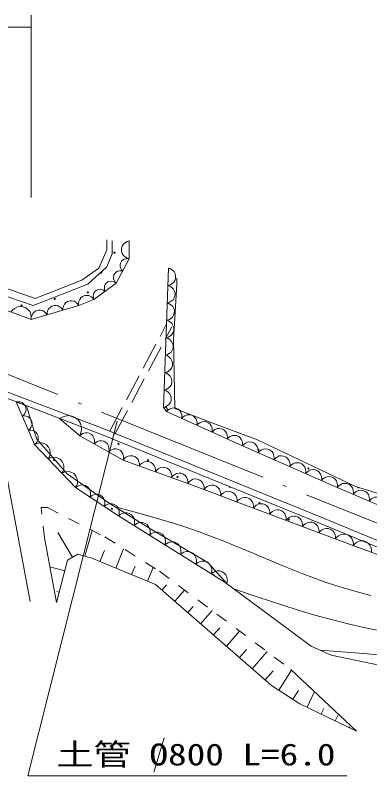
# Model space of a CAD drawing. Units: millimetres, scale not verified. Extents: x 40000 to 680000, y 20000 to 380000.
# Drawn here: x 197789 to 227507, y 249475 to 313170 of the extents above; entities that cross this region are included whole.
import ezdxf
from ezdxf.enums import TextEntityAlignment as Align

# ---------------------------------------------------------------- set-up
doc = ezdxf.new("R2010")
doc.units = ezdxf.units.MM
doc.header["$LTSCALE"] = 1000
for name, pattern in [('USER1', [18.5, 14.557377, -1.819672, 0.303279, -1.819672]), ('USER2', [3, 2.25, -0.75]), ('USER3', [2, 1, -1])]:
    doc.linetypes.add(name, pattern=pattern)
for name, color, linetype, lineweight in [('M-BGD', 7, 'Continuous', 13), ('M-BMK-LINE', 2, 'Continuous', 13), ('M-STR-HTXT', 7, 'Continuous', 13)]:
    doc.layers.add(name, color=color, linetype=linetype, lineweight=lineweight)
doc.styles.add('ＭＳ ゴシック', font='')
doc.styles.get('ＭＳ ゴシック').set_extended_font_data('MS Gothic')

msp = doc.modelspace()

# ---------------------------------------------------------------- linework, layer by layer
at = {"layer": 'M-BGD'}
for p, q in [((199470, 289459), (184653, 294624)), ((205481, 294370), (205481, 293523)), ((205904, 294285), (205904, 293947)), ((205904, 293185), (205904, 294285)), ((207344, 294285), (207344, 292761)), ((207344, 294285), (207344, 292761)), ((205904, 293947), (205904, 293185)), ((205481, 293523), (204804, 291999)), ((205481, 292084), (205904, 293185)), ((207344, 292761), (206243, 290729)), ((207344, 292761), (206243, 290729)), ((204804, 291999), (203364, 290983)), ((203872, 290645), (205481, 292084)), ((203872, 290645), (205481, 292084)), ((210222, 280315), (210646, 291999)), ((192104, 291322), (199300, 288867)), ((211323, 291153), (211323, 290645)), ((199300, 288867), (203872, 290645)), ((203364, 290983), (199470, 289459)), ((206243, 290729), (204380, 289375)), ((211323, 290645), (211069, 285988)), ((204380, 289375), (203110, 288867)), ((199131, 287681), (195744, 288951)), ((203110, 288867), (199131, 287681)), ((211069, 285988), (211154, 280231)), ((192038, 283573), (205072, 278579)), ((191850, 283109), (204888, 278114)), ((199416, 277217), (197883, 280795)), ((197883, 280795), (198749, 280466)), ((198749, 280466), (199227, 278769)), ((210476, 279977), (210222, 280315)), ((210476, 279977), (210222, 280315)), ((216826, 277098), (210476, 279977)), ((211154, 280231), (214032, 279130)), ((203195, 277945), (201502, 279384)), ((214032, 279130), (218096, 277606)), ((199227, 278769), (199609, 277652)), ((205072, 278579), (223622, 271041)), ((206836, 275913), (203195, 277945)), ((204888, 278114), (223430, 270579)), ((204888, 278114), (223430, 270579)), ((202856, 273608), (199416, 277217)), ((199609, 277652), (202144, 274750)), ((224785, 273627), (216826, 277098)), ((218096, 277606), (226309, 273711)), ((196760, 276336), (199046, 264059)), ((212254, 273965), (206836, 275913)), ((202144, 274750), (205588, 272362)), ((224616, 269309), (212254, 273965)), ((206453, 271242), (202856, 273608)), ((231474, 270748), (224785, 273627)), ((226309, 273711), (235453, 270833)), ((205588, 272362), (209215, 270106)), ((215520, 265570), (206453, 271242)), ((223622, 271041), (230548, 268169)), ((209215, 270106), (213941, 267327)), ((223430, 270579), (230373, 267700)), ((202603, 267785), (201359, 269859)), ((203619, 267870), (204235, 270026)), ((200232, 269393), (201248, 263975)), ((233675, 265922), (224616, 269309)), ((204878, 267425), (205259, 268348)), ((206211, 266875), (206879, 268492)), ((202179, 267531), (201248, 263975)), ((203026, 268039), (202179, 267531)), ((204211, 267700), (203026, 268039)), ((209545, 265499), (204211, 267700)), ((201946, 266642), (200686, 266972)), ((207545, 266324), (207831, 267018)), ((208878, 265774), (209356, 266932)), ((213941, 267327), (215520, 265570)), ((215387, 265668), (222584, 260334)), ((215387, 265668), (222584, 260334)), ((219282, 257032), (209545, 265499)), ((210086, 265029), (210460, 265459)), ((211168, 264088), (211987, 265030)), ((201481, 264864), (201271, 264919)), ((212250, 263147), (212695, 263659)), ((213332, 262206), (214292, 263310)), ((214414, 261266), (214929, 261858)), ((215496, 260325), (216596, 261591)), ((216577, 259384), (217163, 260057)), ((222584, 260334), (224277, 259572)), ((222584, 260334), (224277, 259572)), ((217659, 258443), (218901, 259871)), ((224277, 259572), (232913, 257794)), ((218741, 257502), (219397, 258257)), ((219875, 256651), (220953, 258328)), ((220890, 258387), (226394, 253222)), ((221652, 255508), (219282, 257032)), ((221060, 255889), (221529, 256618)), ((222245, 255222), (222873, 256526)), ((226394, 253222), (221652, 255508)), ((223430, 254651), (223655, 255116)), ((224616, 254079), (224885, 254638)), ((225801, 253508), (225846, 253601))]:
    msp.add_line(p, q, dxfattribs=at)
at = {"layer": 'M-BGD', "linetype": 'USER2'}
for p, q in [((205706, 278322), (210476, 287312)), ((206147, 278087), (210918, 287078))]:
    msp.add_line(p, q, dxfattribs=at)
at = {"layer": 'M-BGD', "linetype": 'USER3'}
for p, q in [((200232, 269393), (199978, 271933)), ((199978, 271933), (200486, 271933)), ((200486, 271933), (205312, 269478)), ((205312, 269478), (209884, 266599)), ((209884, 266599), (220890, 258387))]:
    msp.add_line(p, q, dxfattribs=at)
at = {"layer": 'M-BGD'}
for points in [[(207344, 294285), (207169, 294228), (207020, 294136), (206853, 293988), (206761, 293820), (206704, 293641), (206704, 293405), (206761, 293226), (206853, 293058), (207020, 292910), (207169, 292822), (207344, 292761)], [(207344, 292761), (207207, 292786), (207075, 292779), (206909, 292740), (206788, 292662), (206685, 292563), (206600, 292405), (206573, 292265), (206573, 292121), (206631, 291961), (206699, 291849), (206794, 291745)], [(206794, 291745), (206656, 291770), (206524, 291763), (206359, 291724), (206237, 291646), (206134, 291547), (206049, 291389), (206022, 291249), (206023, 291105), (206081, 290945), (206148, 290833), (206243, 290729)], [(210593, 290539), (210763, 290587), (210909, 290670), (211074, 290806), (211168, 290964), (211229, 291133), (211237, 291360), (211189, 291533), (211107, 291697), (210951, 291845), (210812, 291934), (210646, 291999)], [(206243, 290729), (206130, 290811), (206008, 290861), (205843, 290897), (205700, 290879), (205565, 290834), (205421, 290729), (205337, 290615), (205275, 290484), (205259, 290316), (205271, 290186), (205312, 290052)], [(210540, 289078), (210710, 289127), (210856, 289209), (211021, 289346), (211115, 289503), (211176, 289673), (211184, 289899), (211136, 290073), (211054, 290237), (210898, 290385), (210759, 290474), (210593, 290539)], [(205312, 290052), (205199, 290134), (205077, 290184), (204912, 290220), (204769, 290202), (204634, 290157), (204489, 290052), (204405, 289938), (204343, 289807), (204327, 289639), (204340, 289509), (204380, 289375)], [(203110, 288867), (203015, 289005), (202897, 289110), (202724, 289218), (202554, 289254), (202384, 289257), (202178, 289196), (202037, 289100), (201915, 288977), (201829, 288792), (201791, 288640), (201784, 288472)], [(204380, 289375), (204274, 289502), (204148, 289595), (203969, 289686), (203798, 289706), (203630, 289694), (203433, 289615), (203303, 289508), (203194, 289376), (203126, 289186), (203103, 289033), (203110, 288867)], [(199131, 287681), (199141, 287900), (199101, 288103), (199006, 288351), (198858, 288522), (198682, 288661), (198420, 288759), (198197, 288770), (197973, 288738), (197738, 288614), (197578, 288485), (197438, 288316)], [(201784, 288472), (201689, 288609), (201570, 288715), (201398, 288822), (201228, 288858), (201057, 288862), (200852, 288800), (200711, 288704), (200589, 288581), (200503, 288397), (200465, 288245), (200457, 288076)], [(210487, 287618), (210657, 287666), (210803, 287749), (210968, 287885), (211062, 288043), (211123, 288212), (211131, 288439), (211083, 288612), (211001, 288776), (210845, 288924), (210706, 289013), (210540, 289078)], [(200457, 288076), (200362, 288214), (200244, 288320), (200071, 288427), (199902, 288463), (199731, 288466), (199525, 288405), (199384, 288309), (199262, 288186), (199176, 288001), (199139, 287849), (199131, 287681)], [(210434, 286157), (210604, 286206), (210750, 286288), (210915, 286425), (211009, 286582), (211070, 286752), (211078, 286978), (211030, 287152), (210948, 287316), (210792, 287464), (210653, 287553), (210487, 287618)], [(210381, 284697), (210551, 284745), (210697, 284828), (210862, 284964), (210956, 285122), (211017, 285291), (211025, 285518), (210977, 285691), (210895, 285855), (210739, 286003), (210600, 286092), (210434, 286157)], [(210328, 283236), (210498, 283285), (210644, 283367), (210809, 283504), (210903, 283661), (210964, 283831), (210972, 284057), (210924, 284231), (210842, 284395), (210686, 284543), (210547, 284632), (210381, 284697)], [(210275, 281776), (210445, 281824), (210591, 281907), (210756, 282043), (210850, 282201), (210911, 282370), (210919, 282597), (210871, 282770), (210789, 282934), (210633, 283082), (210494, 283171), (210328, 283236)], [(210222, 280315), (210392, 280364), (210538, 280446), (210703, 280583), (210797, 280740), (210858, 280910), (210866, 281136), (210818, 281310), (210736, 281474), (210580, 281622), (210441, 281711), (210275, 281776)], [(198394, 279603), (198512, 279706), (198598, 279827), (198679, 280000), (198695, 280162), (198679, 280321), (198600, 280506), (198495, 280627), (198368, 280727), (198187, 280788), (198041, 280806), (197883, 280795)], [(210476, 279977), (210505, 280019), (210523, 280064), (210536, 280125), (210528, 280177), (210511, 280226), (210471, 280279), (210429, 280309), (210381, 280331), (210319, 280336), (210271, 280331), (210222, 280315)], [(211746, 279401), (211765, 279569), (211745, 279727), (211684, 279923), (211579, 280063), (211451, 280178), (211255, 280267), (211084, 280287), (210909, 280274), (210722, 280191), (210593, 280100), (210476, 279977)], [(203195, 277945), (203297, 278194), (203336, 278445), (203329, 278772), (203229, 279031), (203084, 279264), (202822, 279487), (202569, 279593), (202296, 279649), (201973, 279603), (201735, 279521), (201502, 279384)], [(213016, 278825), (213035, 278993), (213015, 279151), (212954, 279347), (212849, 279487), (212721, 279602), (212525, 279691), (212354, 279711), (212179, 279699), (211992, 279615), (211863, 279524), (211746, 279401)], [(198905, 278410), (199023, 278513), (199109, 278635), (199190, 278807), (199205, 278969), (199190, 279128), (199111, 279313), (199006, 279434), (198878, 279535), (198697, 279595), (198552, 279614), (198394, 279603)], [(214286, 278250), (214305, 278417), (214285, 278576), (214224, 278771), (214119, 278911), (213991, 279026), (213795, 279116), (213624, 279136), (213449, 279123), (213262, 279039), (213133, 278948), (213016, 278825)], [(199416, 277217), (199534, 277321), (199619, 277442), (199701, 277615), (199716, 277776), (199701, 277936), (199622, 278121), (199517, 278242), (199389, 278342), (199208, 278402), (199063, 278421), (198905, 278410)], [(215556, 277674), (215575, 277841), (215555, 278000), (215494, 278196), (215389, 278335), (215261, 278450), (215065, 278540), (214894, 278560), (214719, 278547), (214532, 278463), (214403, 278373), (214286, 278250)], [(204409, 277268), (204441, 277433), (204434, 277592), (204391, 277791), (204298, 277938), (204181, 278064), (203992, 278169), (203824, 278203), (203650, 278204), (203457, 278137), (203322, 278057), (203195, 277945)], [(216826, 277098), (216845, 277266), (216825, 277424), (216764, 277620), (216659, 277759), (216531, 277875), (216335, 277964), (216164, 277984), (215989, 277971), (215802, 277888), (215673, 277797), (215556, 277674)], [(200562, 276014), (200658, 276191), (200706, 276375), (200727, 276619), (200673, 276820), (200583, 277004), (200405, 277191), (200226, 277289), (200027, 277352), (199783, 277344), (199600, 277301), (199416, 277217)], [(205622, 276590), (205655, 276755), (205648, 276914), (205604, 277114), (205511, 277261), (205394, 277386), (205206, 277491), (205038, 277525), (204864, 277527), (204671, 277460), (204535, 277380), (204409, 277268)], [(218153, 276520), (218169, 276694), (218146, 276858), (218081, 277060), (217969, 277203), (217835, 277321), (217630, 277411), (217452, 277429), (217271, 277413), (217078, 277323), (216946, 277227), (216826, 277098)], [(206836, 275913), (206869, 276078), (206862, 276237), (206818, 276436), (206725, 276584), (206608, 276709), (206420, 276814), (206252, 276848), (206078, 276850), (205885, 276782), (205749, 276703), (205622, 276590)], [(219479, 275941), (219496, 276115), (219473, 276279), (219407, 276482), (219296, 276625), (219162, 276743), (218956, 276832), (218779, 276850), (218598, 276834), (218405, 276745), (218272, 276649), (218153, 276520)], [(201709, 274811), (201804, 274988), (201853, 275172), (201873, 275415), (201819, 275616), (201730, 275801), (201552, 275987), (201372, 276086), (201174, 276149), (200930, 276140), (200747, 276098), (200562, 276014)], [(208191, 275426), (208196, 275600), (208162, 275761), (208084, 275958), (207964, 276093), (207823, 276201), (207613, 276276), (207436, 276283), (207257, 276255), (207072, 276153), (206946, 276049), (206836, 275913)], [(220806, 275363), (220822, 275537), (220799, 275701), (220734, 275903), (220622, 276046), (220488, 276164), (220283, 276254), (220105, 276272), (219924, 276256), (219731, 276166), (219599, 276070), (219479, 275941)], [(209545, 274939), (209550, 275113), (209517, 275274), (209438, 275471), (209318, 275606), (209177, 275714), (208967, 275789), (208790, 275796), (208612, 275768), (208426, 275666), (208301, 275562), (208191, 275426)], [(210900, 274452), (210905, 274626), (210871, 274787), (210793, 274984), (210673, 275119), (210532, 275227), (210322, 275302), (210145, 275309), (209966, 275281), (209781, 275179), (209655, 275075), (209545, 274939)], [(222132, 274784), (222149, 274958), (222126, 275122), (222060, 275325), (221949, 275468), (221815, 275586), (221609, 275675), (221432, 275693), (221251, 275677), (221058, 275588), (220925, 275492), (220806, 275363)], [(202856, 273608), (202951, 273785), (203000, 273969), (203020, 274212), (202966, 274413), (202877, 274598), (202699, 274784), (202519, 274883), (202321, 274946), (202076, 274937), (201893, 274895), (201709, 274811)], [(212254, 273965), (212259, 274139), (212226, 274300), (212147, 274497), (212027, 274632), (211886, 274740), (211676, 274815), (211499, 274822), (211321, 274794), (211135, 274692), (211010, 274588), (210900, 274452)], [(223459, 274206), (223475, 274380), (223452, 274544), (223387, 274746), (223275, 274889), (223141, 275007), (222936, 275097), (222758, 275115), (222577, 275099), (222384, 275009), (222252, 274913), (222132, 274784)], [(224785, 273627), (224802, 273801), (224779, 273965), (224713, 274168), (224602, 274311), (224468, 274429), (224262, 274518), (224085, 274536), (223904, 274521), (223711, 274431), (223578, 274335), (223459, 274206)], [(213628, 273448), (213636, 273625), (213604, 273790), (213527, 273992), (213407, 274131), (213265, 274243), (213052, 274323), (212871, 274333), (212689, 274307), (212498, 274206), (212369, 274102), (212254, 273965)], [(226123, 273051), (226139, 273227), (226115, 273392), (226048, 273595), (225935, 273739), (225800, 273856), (225592, 273946), (225413, 273963), (225232, 273946), (225038, 273855), (224905, 273758), (224785, 273627)], [(204055, 272819), (204101, 272987), (204106, 273151), (204075, 273360), (203991, 273518), (203879, 273656), (203694, 273778), (203523, 273826), (203344, 273841), (203140, 273786), (202994, 273714), (202856, 273608)], [(215001, 272930), (215009, 273108), (214977, 273273), (214900, 273474), (214780, 273614), (214638, 273726), (214425, 273806), (214245, 273815), (214062, 273790), (213872, 273689), (213742, 273585), (213628, 273448)], [(216375, 272413), (216383, 272590), (216351, 272755), (216274, 272957), (216154, 273096), (216012, 273208), (215799, 273289), (215618, 273298), (215436, 273272), (215245, 273172), (215116, 273068), (215001, 272930)], [(227461, 272475), (227477, 272651), (227453, 272816), (227386, 273019), (227273, 273163), (227137, 273281), (226930, 273370), (226751, 273387), (226570, 273370), (226376, 273279), (226243, 273182), (226123, 273051)], [(205254, 272031), (205300, 272198), (205305, 272362), (205275, 272571), (205190, 272730), (205079, 272868), (204893, 272990), (204722, 273037), (204543, 273052), (204339, 272997), (204194, 272926), (204055, 272819)], [(217748, 271896), (217756, 272073), (217724, 272238), (217647, 272440), (217527, 272579), (217385, 272691), (217172, 272771), (216992, 272781), (216809, 272755), (216619, 272654), (216489, 272550), (216375, 272413)], [(228799, 271900), (228815, 272075), (228790, 272240), (228723, 272443), (228611, 272587), (228475, 272705), (228268, 272794), (228089, 272812), (227907, 272795), (227714, 272704), (227580, 272606), (227461, 272475)], [(206453, 271242), (206499, 271410), (206504, 271574), (206474, 271783), (206389, 271941), (206278, 272079), (206092, 272201), (205922, 272249), (205742, 272264), (205539, 272209), (205393, 272137), (205254, 272031)], [(219122, 271378), (219130, 271556), (219098, 271721), (219021, 271922), (218901, 272062), (218759, 272174), (218546, 272254), (218365, 272263), (218183, 272238), (217992, 272137), (217863, 272033), (217748, 271896)], [(206319, 271976), (208160, 271468), (210004, 270939), (211131, 270596), (212252, 270233), (213215, 269902), (214247, 269522), (215273, 269123), (217182, 268340), (219094, 267536), (220490, 266955), (221900, 266390), (222871, 266022), (223856, 265669), (224906, 265322), (225764, 265062), (226637, 264819), (227594, 264575)], [(207749, 270432), (207793, 270611), (207794, 270786), (207757, 271008), (207664, 271174), (207542, 271318), (207341, 271444), (207158, 271490), (206967, 271502), (206752, 271438), (206598, 271359), (206453, 271242)], [(220495, 270861), (220503, 271038), (220471, 271203), (220394, 271405), (220274, 271544), (220132, 271656), (219920, 271737), (219739, 271746), (219557, 271720), (219366, 271620), (219236, 271516), (219122, 271378)], [(221869, 270344), (221877, 270521), (221845, 270686), (221768, 270888), (221648, 271027), (221506, 271139), (221293, 271219), (221112, 271229), (220930, 271203), (220739, 271102), (220610, 270998), (220495, 270861)], [(223243, 269826), (223251, 270004), (223219, 270169), (223142, 270370), (223022, 270510), (222880, 270622), (222667, 270702), (222486, 270711), (222304, 270686), (222113, 270585), (221983, 270481), (221869, 270344)], [(209044, 269622), (209088, 269801), (209090, 269976), (209053, 270197), (208959, 270364), (208837, 270508), (208636, 270633), (208454, 270680), (208262, 270692), (208047, 270628), (207894, 270548), (207749, 270432)], [(224616, 269309), (224624, 269486), (224592, 269651), (224515, 269853), (224395, 269992), (224253, 270104), (224040, 270185), (223859, 270194), (223677, 270168), (223486, 270068), (223357, 269964), (223243, 269826)], [(210339, 268811), (210384, 268990), (210385, 269165), (210348, 269387), (210254, 269554), (210132, 269698), (209931, 269823), (209749, 269870), (209558, 269881), (209342, 269818), (209189, 269738), (209044, 269622)], [(226126, 268745), (226134, 268939), (226099, 269120), (226014, 269342), (225881, 269494), (225725, 269617), (225491, 269705), (225293, 269714), (225093, 269686), (224883, 269575), (224741, 269460), (224616, 269309)], [(211634, 268001), (211679, 268180), (211680, 268355), (211643, 268577), (211549, 268743), (211427, 268887), (211227, 269013), (211044, 269059), (210853, 269071), (210637, 269007), (210484, 268928), (210339, 268811)], [(227636, 268180), (227644, 268375), (227609, 268556), (227523, 268777), (227391, 268930), (227235, 269053), (227001, 269140), (226802, 269150), (226602, 269121), (226393, 269010), (226251, 268896), (226126, 268745)], [(212929, 267190), (212974, 267370), (212975, 267545), (212938, 267766), (212844, 267933), (212722, 268077), (212522, 268202), (212339, 268249), (212148, 268260), (211933, 268197), (211779, 268117), (211634, 268001)], [(214225, 266380), (214269, 266559), (214270, 266734), (214233, 266956), (214139, 267123), (214018, 267266), (213817, 267392), (213634, 267439), (213443, 267450), (213228, 267387), (213074, 267307), (212929, 267190)], [(215520, 265570), (215564, 265749), (215566, 265924), (215528, 266145), (215435, 266312), (215313, 266456), (215112, 266582), (214930, 266628), (214738, 266640), (214523, 266576), (214370, 266497), (214225, 266380)], [(216096, 265143), (218162, 264438), (220232, 263753), (221510, 263350), (222802, 262964), (224825, 262412), (225910, 262147), (227001, 261902), (228262, 261641), (229529, 261399), (231164, 261111), (232803, 260843), (235512, 260424), (243487, 259215)], [(223357, 259986), (226627, 259737), (229905, 259468)]]:
    msp.add_lwpolyline(points, dxfattribs=at)
for centre in [(206103, 293283), (203873, 289962), (201098, 289416), (198323, 288870), (206450, 277274), (218170, 276782), (208920, 275895), (222359, 275215), (211390, 274517), (218254, 272306), (205882, 271843), (220724, 270927)]:
    msp.add_circle(centre, 50, dxfattribs=at)
for centre, start, end in [((204988, 291622), 203.85949, 59.75556), ((213982, 278349), 20.41123, 110.81098), ((201055, 275930), 70.42475, 11.84739), ((215784, 273684), 155.60906, 340.15984), ((226547, 273648), 175.222, 329.83636), ((214422, 266270), 314.61402, 161.32089)]:
    msp.add_arc(centre, 50, start, end, dxfattribs=at)
at = {"layer": 'M-BMK-LINE', "linetype": 'USER1'}
msp.add_line((187870, 286835), (232659, 268801), dxfattribs=at)
at = {"layer": 'M-STR-HTXT'}
for p, q in [((199131, 313170), (199131, 297892)), ((177372, 312170), (199131, 312170)), ((206324, 279162), (198851, 249475)), ((209415, 249783), (210265, 252649)), ((225577, 249475), (198851, 249475)), ((223997, 249475), (198851, 249475))]:
    msp.add_line(p, q, dxfattribs=at)

# ---------------------------------------------------------------- texts
at = {"layer": 'M-STR-HTXT', "style": 'ＭＳ ゴシック', "width": 1.25}
msp.add_text('土管 O800 L=6.0', height=1833, dxfattribs=at).set_placement((201232, 249794), align=Align.BOTTOM_LEFT)

doc.saveas('drawing.dxf')
